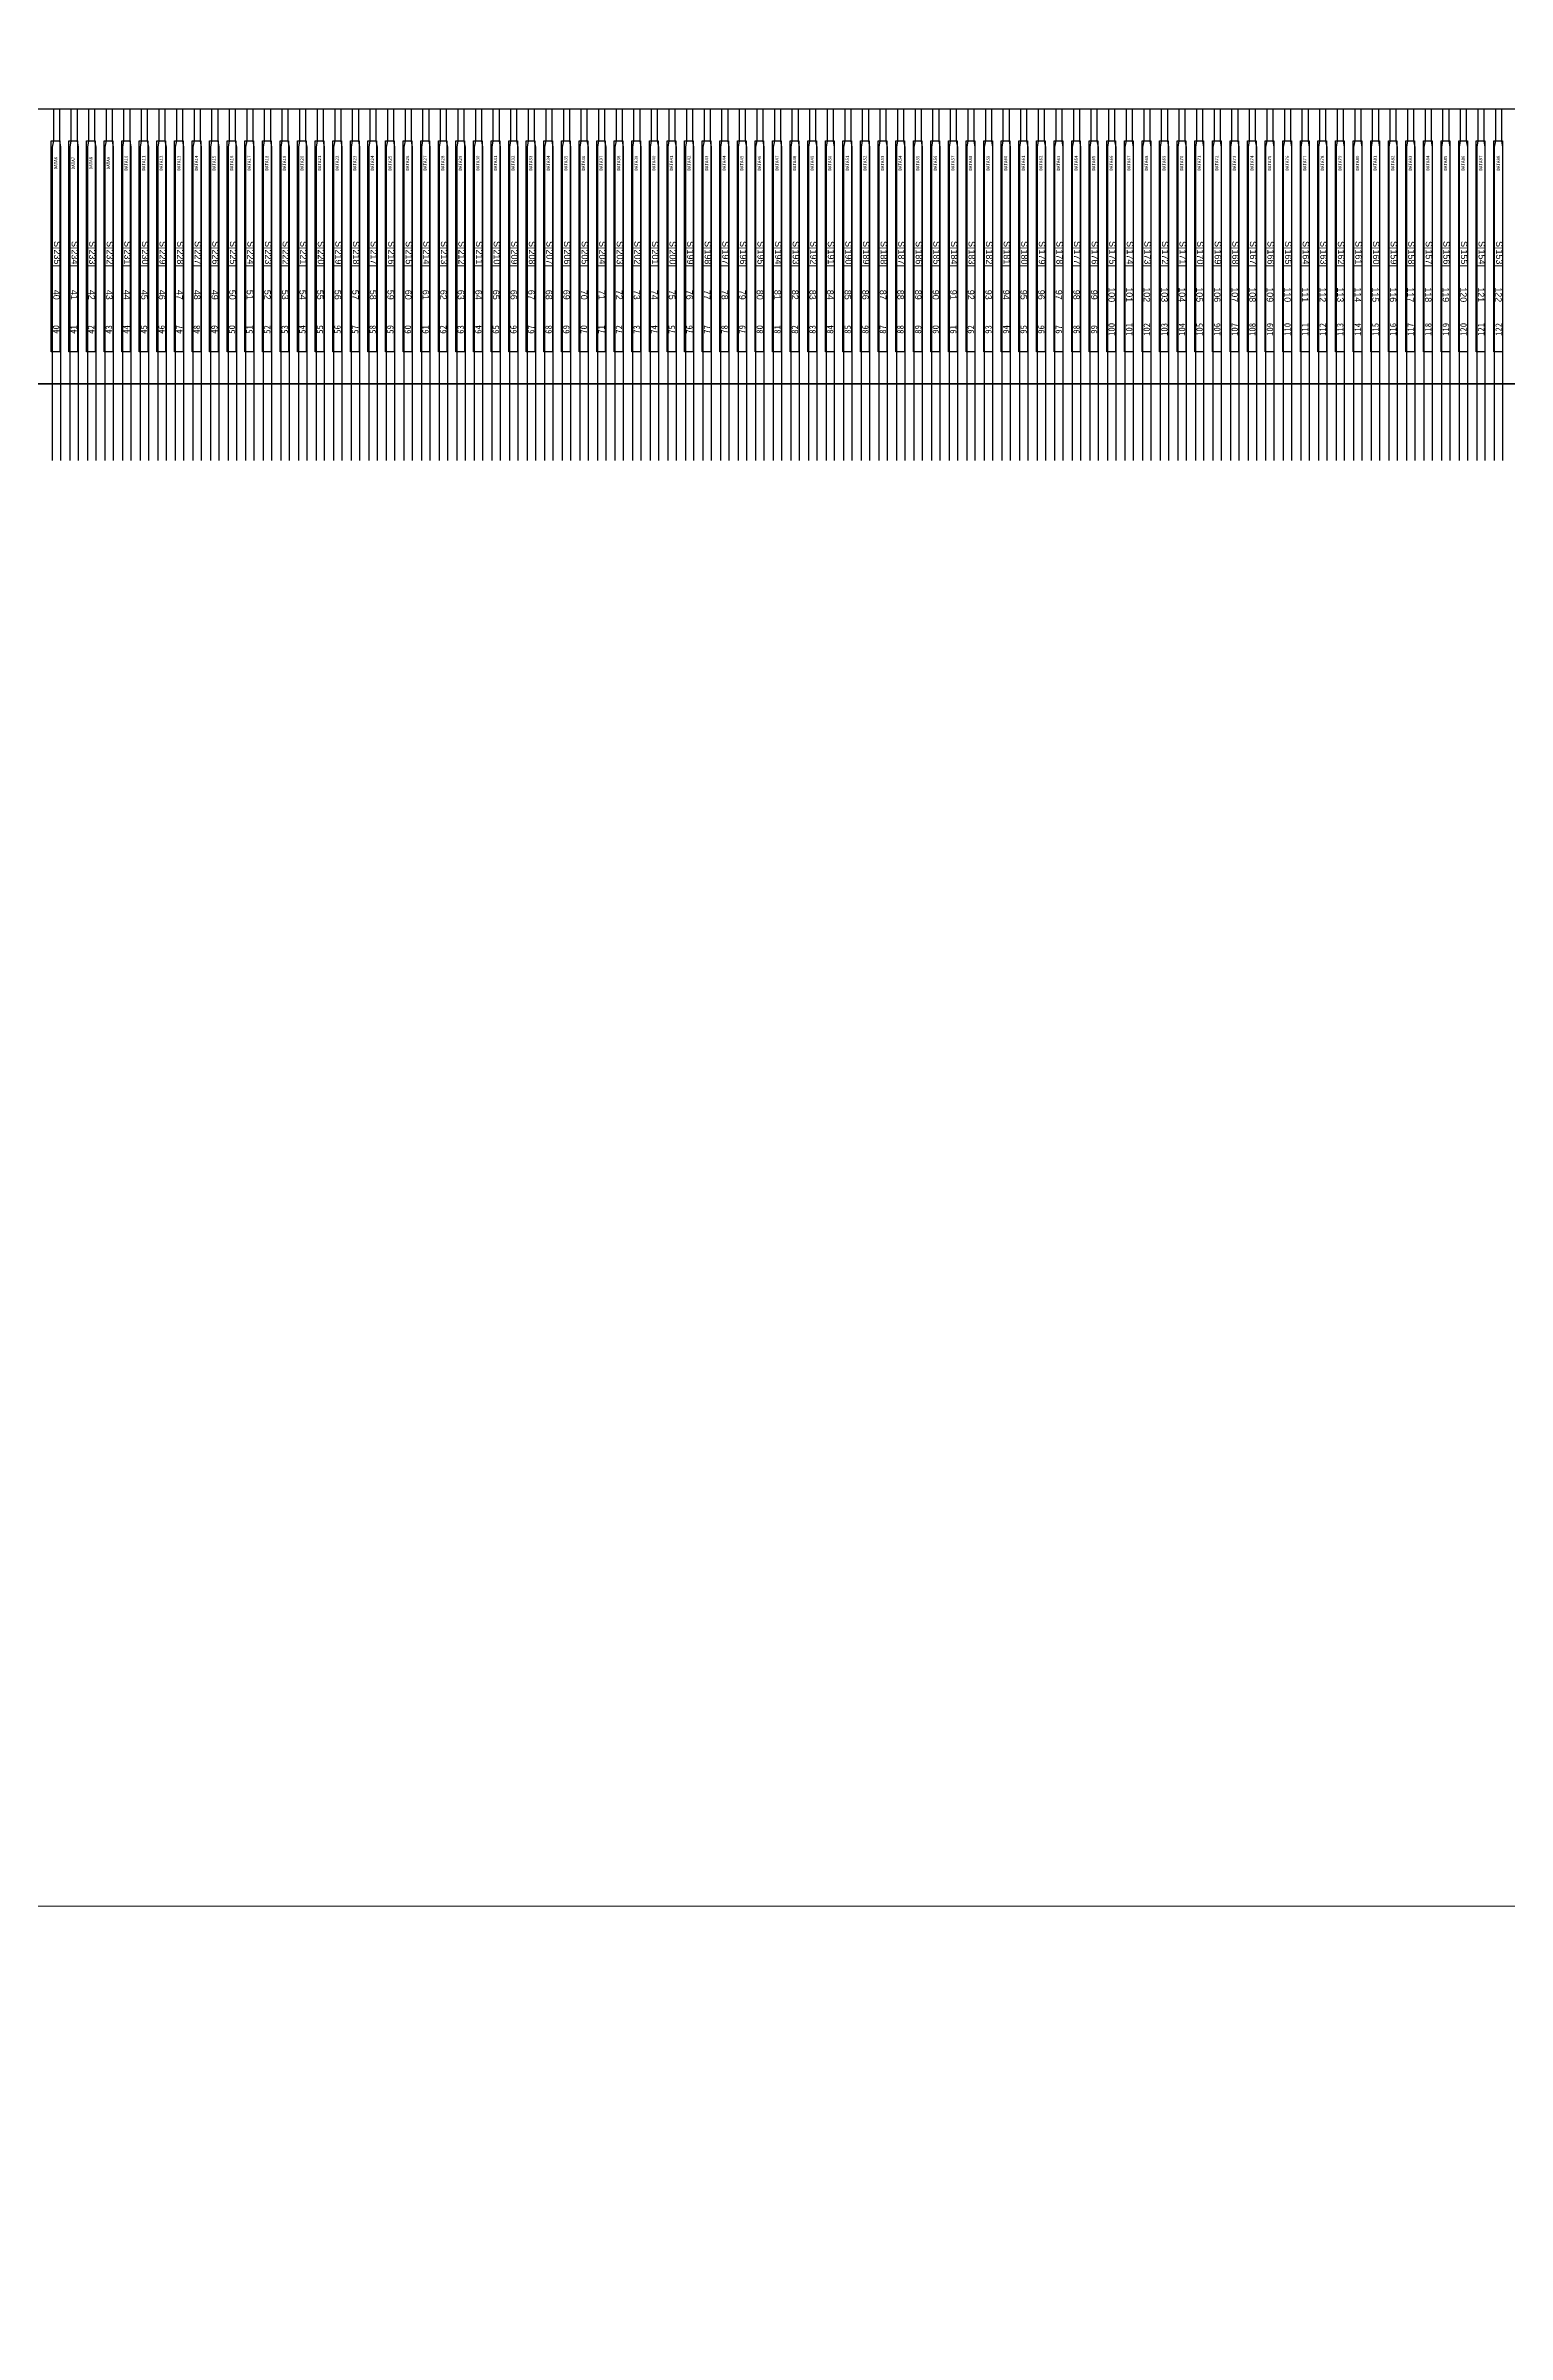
# Model space of a CAD drawing. Header units: millimetres. Extents: x 1773 to 2105, y 395 to 649.
# Drawn here: x 1837.986 to 1840.27, y 509.084 to 512.662 of the extents above; entities that cross this region are included whole.
import ezdxf
from ezdxf.enums import TextEntityAlignment as Align

# ---------------------------------------------------------------- set-up
doc = ezdxf.new("R2010")
doc.units = ezdxf.units.MM
for name, color, linetype in [('01 Copper', 3, 'Continuous'), ('06 Cutline', 4, 'Continuous'), ('13 OL no.', 190, 'Continuous'), ('14 OL name', 220, 'Continuous'), ('DST', 253, 'Continuous')]:
    doc.layers.add(name, color=color, linetype=linetype)
for name, color, linetype, lineweight in [('CG', 3, 'Continuous', 20), ('FPC.drawing', 30, 'Continuous', 100), ('P_OLED.drawing', 3, 'Continuous', 100)]:
    doc.layers.add(name, color=color, linetype=linetype, lineweight=lineweight)
doc.styles.add('MBC_Arial_Font', font='arial.ttf')

# ---------------------------------------------------------------- blocks, each defined once
blk = doc.blocks.new('et')
at = {"layer": '01 Copper'}
for points in [[(1736.4034, 489.224), (1736.4034, 489.174), (1736.4016, 489.164), (1736.4016, 488.674)], [(1736.4151, 488.674), (1736.4151, 489.164), (1736.4134, 489.174), (1736.4134, 489.224)], [(1736.4309, 489.224), (1736.4309, 489.174), (1736.4291, 489.164), (1736.4291, 488.674)], [(1736.4426, 488.674), (1736.4426, 489.164), (1736.4409, 489.174), (1736.4409, 489.224)], [(1736.4583, 489.224), (1736.4583, 489.174), (1736.4566, 489.164), (1736.4566, 488.674)], [(1736.4701, 488.674), (1736.4701, 489.164), (1736.4683, 489.174), (1736.4683, 489.224)], [(1736.4858, 489.224), (1736.4858, 489.174), (1736.4841, 489.164), (1736.4841, 488.674)], [(1736.4976, 488.674), (1736.4976, 489.164), (1736.4958, 489.174), (1736.4958, 489.224)], [(1736.5133, 489.224), (1736.5133, 489.174), (1736.5116, 489.164), (1736.5116, 488.674)], [(1736.5251, 488.674), (1736.5251, 489.164), (1736.5233, 489.174), (1736.5233, 489.224)], [(1736.5408, 489.224), (1736.5408, 489.174), (1736.5391, 489.164), (1736.5391, 488.674)], [(1736.5526, 488.674), (1736.5526, 489.164), (1736.5508, 489.174), (1736.5508, 489.224)], [(1736.5683, 489.224), (1736.5683, 489.174), (1736.5666, 489.164), (1736.5666, 488.674)], [(1736.5801, 488.674), (1736.5801, 489.164), (1736.5783, 489.174), (1736.5783, 489.224)], [(1736.5958, 489.224), (1736.5958, 489.174), (1736.594, 489.164), (1736.594, 488.674)], [(1736.6075, 488.674), (1736.6075, 489.164), (1736.6058, 489.174), (1736.6058, 489.224)], [(1736.6233, 489.224), (1736.6233, 489.174), (1736.6215, 489.164), (1736.6215, 488.674)], [(1736.635, 488.674), (1736.635, 489.164), (1736.6333, 489.174), (1736.6333, 489.224)], [(1736.6508, 489.224), (1736.6508, 489.174), (1736.649, 489.164), (1736.649, 488.674)], [(1736.6625, 488.674), (1736.6625, 489.164), (1736.6608, 489.174), (1736.6608, 489.224)], [(1736.6783, 489.224), (1736.6783, 489.174), (1736.6765, 489.164), (1736.6765, 488.674)], [(1736.69, 488.674), (1736.69, 489.164), (1736.6883, 489.174), (1736.6883, 489.224)], [(1736.7058, 489.224), (1736.7058, 489.174), (1736.704, 489.164), (1736.704, 488.674)], [(1736.7175, 488.674), (1736.7175, 489.164), (1736.7158, 489.174), (1736.7158, 489.224)], [(1736.7332, 489.224), (1736.7332, 489.174), (1736.7315, 489.164), (1736.7315, 488.674)], [(1736.745, 488.674), (1736.745, 489.164), (1736.7432, 489.174), (1736.7432, 489.224)], [(1736.7607, 489.224), (1736.7607, 489.174), (1736.759, 489.164), (1736.759, 488.674)], [(1736.7725, 488.674), (1736.7725, 489.164), (1736.7707, 489.174), (1736.7707, 489.224)], [(1736.7882, 489.224), (1736.7882, 489.174), (1736.7865, 489.164), (1736.7865, 488.674)], [(1736.8, 488.674), (1736.8, 489.164), (1736.7982, 489.174), (1736.7982, 489.224)], [(1736.8157, 489.224), (1736.8157, 489.174), (1736.814, 489.164), (1736.814, 488.674)], [(1736.8275, 488.674), (1736.8275, 489.164), (1736.8257, 489.174), (1736.8257, 489.224)], [(1736.8432, 489.224), (1736.8432, 489.174), (1736.8415, 489.164), (1736.8415, 488.674)], [(1736.855, 488.674), (1736.855, 489.164), (1736.8532, 489.174), (1736.8532, 489.224)], [(1736.8707, 489.224), (1736.8707, 489.174), (1736.8689, 489.164), (1736.8689, 488.674)], [(1736.8824, 488.674), (1736.8824, 489.164), (1736.8807, 489.174), (1736.8807, 489.224)], [(1736.8982, 489.224), (1736.8982, 489.174), (1736.8964, 489.164), (1736.8964, 488.674)], [(1736.9099, 488.674), (1736.9099, 489.164), (1736.9082, 489.174), (1736.9082, 489.224)], [(1736.9257, 489.224), (1736.9257, 489.174), (1736.9239, 489.164), (1736.9239, 488.674)], [(1736.9374, 488.674), (1736.9374, 489.164), (1736.9357, 489.174), (1736.9357, 489.224)], [(1736.9532, 489.224), (1736.9532, 489.174), (1736.9514, 489.164), (1736.9514, 488.674)], [(1736.9649, 488.674), (1736.9649, 489.164), (1736.9632, 489.174), (1736.9632, 489.224)], [(1736.9807, 489.224), (1736.9807, 489.174), (1736.9789, 489.164), (1736.9789, 488.674)], [(1736.9924, 488.674), (1736.9924, 489.164), (1736.9907, 489.174), (1736.9907, 489.224)], [(1737.0082, 489.224), (1737.0082, 489.174), (1737.0064, 489.164), (1737.0064, 488.674)], [(1737.0199, 488.674), (1737.0199, 489.164), (1737.0182, 489.174), (1737.0182, 489.224)], [(1737.0356, 489.224), (1737.0356, 489.174), (1737.0339, 489.164), (1737.0339, 488.674)], [(1737.0474, 488.674), (1737.0474, 489.164), (1737.0456, 489.174), (1737.0456, 489.224)], [(1737.0631, 489.224), (1737.0631, 489.174), (1737.0614, 489.164), (1737.0614, 488.674)], [(1737.0749, 488.674), (1737.0749, 489.164), (1737.0731, 489.174), (1737.0731, 489.224)], [(1737.0906, 489.224), (1737.0906, 489.174), (1737.0889, 489.164), (1737.0889, 488.674)], [(1737.1024, 488.674), (1737.1024, 489.164), (1737.1006, 489.174), (1737.1006, 489.224)], [(1737.1181, 489.224), (1737.1181, 489.174), (1737.1164, 489.164), (1737.1164, 488.674)], [(1737.1299, 488.674), (1737.1299, 489.164), (1737.1281, 489.174), (1737.1281, 489.224)], [(1737.1456, 489.224), (1737.1456, 489.174), (1737.1439, 489.164), (1737.1439, 488.674)], [(1737.1574, 488.674), (1737.1574, 489.164), (1737.1556, 489.174), (1737.1556, 489.224)], [(1737.1731, 489.224), (1737.1731, 489.174), (1737.1713, 489.164), (1737.1713, 488.674)], [(1737.1848, 488.674), (1737.1848, 489.164), (1737.1831, 489.174), (1737.1831, 489.224)], [(1737.2006, 489.224), (1737.2006, 489.174), (1737.1988, 489.164), (1737.1988, 488.674)], [(1737.2123, 488.674), (1737.2123, 489.164), (1737.2106, 489.174), (1737.2106, 489.224)], [(1737.2281, 489.224), (1737.2281, 489.174), (1737.2263, 489.164), (1737.2263, 488.674)], [(1737.2398, 488.674), (1737.2398, 489.164), (1737.2381, 489.174), (1737.2381, 489.224)], [(1737.2556, 489.224), (1737.2556, 489.174), (1737.2538, 489.164), (1737.2538, 488.674)], [(1737.2673, 488.674), (1737.2673, 489.164), (1737.2656, 489.174), (1737.2656, 489.224)], [(1737.2831, 489.224), (1737.2831, 489.174), (1737.2813, 489.164), (1737.2813, 488.674)], [(1737.2948, 488.674), (1737.2948, 489.164), (1737.2931, 489.174), (1737.2931, 489.224)], [(1737.3105, 489.224), (1737.3105, 489.174), (1737.3088, 489.164), (1737.3088, 488.674)], [(1737.3223, 488.674), (1737.3223, 489.164), (1737.3205, 489.174), (1737.3205, 489.224)], [(1737.338, 489.224), (1737.338, 489.174), (1737.3363, 489.164), (1737.3363, 488.674)], [(1737.3498, 488.674), (1737.3498, 489.164), (1737.348, 489.174), (1737.348, 489.224)], [(1737.3655, 489.224), (1737.3655, 489.174), (1737.3638, 489.164), (1737.3638, 488.674)], [(1737.3773, 488.674), (1737.3773, 489.164), (1737.3755, 489.174), (1737.3755, 489.224)], [(1737.393, 489.224), (1737.393, 489.174), (1737.3913, 489.164), (1737.3913, 488.674)], [(1737.4048, 488.674), (1737.4048, 489.164), (1737.403, 489.174), (1737.403, 489.224)], [(1737.4205, 489.224), (1737.4205, 489.174), (1737.4188, 489.164), (1737.4188, 488.674)], [(1737.4323, 488.674), (1737.4323, 489.164), (1737.4305, 489.174), (1737.4305, 489.224)], [(1737.448, 489.224), (1737.448, 489.174), (1737.4462, 489.164), (1737.4462, 488.674)], [(1737.4597, 488.674), (1737.4597, 489.164), (1737.458, 489.174), (1737.458, 489.224)], [(1737.4755, 489.224), (1737.4755, 489.174), (1737.4737, 489.164), (1737.4737, 488.674)], [(1737.4872, 488.674), (1737.4872, 489.164), (1737.4855, 489.174), (1737.4855, 489.224)], [(1737.503, 489.224), (1737.503, 489.174), (1737.5012, 489.164), (1737.5012, 488.674)], [(1737.5147, 488.674), (1737.5147, 489.164), (1737.513, 489.174), (1737.513, 489.224)], [(1737.5305, 489.224), (1737.5305, 489.174), (1737.5287, 489.164), (1737.5287, 488.674)], [(1737.5422, 488.674), (1737.5422, 489.164), (1737.5405, 489.174), (1737.5405, 489.224)], [(1737.558, 489.224), (1737.558, 489.174), (1737.5562, 489.164), (1737.5562, 488.674)], [(1737.5697, 488.674), (1737.5697, 489.164), (1737.568, 489.174), (1737.568, 489.224)], [(1737.5854, 489.224), (1737.5854, 489.174), (1737.5837, 489.164), (1737.5837, 488.674)], [(1737.5972, 488.674), (1737.5972, 489.164), (1737.5954, 489.174), (1737.5954, 489.224)], [(1737.6129, 489.224), (1737.6129, 489.174), (1737.6112, 489.164), (1737.6112, 488.674)], [(1737.6247, 488.674), (1737.6247, 489.164), (1737.6229, 489.174), (1737.6229, 489.224)], [(1737.6404, 489.224), (1737.6404, 489.174), (1737.6387, 489.164), (1737.6387, 488.674)], [(1737.6522, 488.674), (1737.6522, 489.164), (1737.6504, 489.174), (1737.6504, 489.224)], [(1737.6679, 489.224), (1737.6679, 489.174), (1737.6662, 489.164), (1737.6662, 488.674)], [(1737.6797, 488.674), (1737.6797, 489.164), (1737.6779, 489.174), (1737.6779, 489.224)], [(1737.6954, 489.224), (1737.6954, 489.174), (1737.6937, 489.164), (1737.6937, 488.674)], [(1737.7072, 488.674), (1737.7072, 489.164), (1737.7054, 489.174), (1737.7054, 489.224)], [(1737.7229, 489.224), (1737.7229, 489.174), (1737.7212, 489.164), (1737.7212, 488.674)], [(1737.7347, 488.674), (1737.7347, 489.164), (1737.7329, 489.174), (1737.7329, 489.224)], [(1737.7504, 489.224), (1737.7504, 489.174), (1737.7486, 489.164), (1737.7486, 488.674)], [(1737.7621, 488.674), (1737.7621, 489.164), (1737.7604, 489.174), (1737.7604, 489.224)], [(1737.7779, 489.224), (1737.7779, 489.174), (1737.7761, 489.164), (1737.7761, 488.674)], [(1737.7896, 488.674), (1737.7896, 489.164), (1737.7879, 489.174), (1737.7879, 489.224)], [(1737.8054, 489.224), (1737.8054, 489.174), (1737.8036, 489.164), (1737.8036, 488.674)], [(1737.8171, 488.674), (1737.8171, 489.164), (1737.8154, 489.174), (1737.8154, 489.224)], [(1737.8329, 489.224), (1737.8329, 489.174), (1737.8311, 489.164), (1737.8311, 488.674)], [(1737.8446, 488.674), (1737.8446, 489.164), (1737.8429, 489.174), (1737.8429, 489.224)], [(1737.8604, 489.224), (1737.8604, 489.174), (1737.8586, 489.164), (1737.8586, 488.674)], [(1737.8721, 488.674), (1737.8721, 489.164), (1737.8704, 489.174), (1737.8704, 489.224)], [(1737.8878, 489.224), (1737.8878, 489.174), (1737.8861, 489.164), (1737.8861, 488.674)], [(1737.8996, 488.674), (1737.8996, 489.164), (1737.8978, 489.174), (1737.8978, 489.224)], [(1737.9153, 489.224), (1737.9153, 489.174), (1737.9136, 489.164), (1737.9136, 488.674)], [(1737.9271, 488.674), (1737.9271, 489.164), (1737.9253, 489.174), (1737.9253, 489.224)], [(1737.9428, 489.224), (1737.9428, 489.174), (1737.9411, 489.164), (1737.9411, 488.674)], [(1737.9546, 488.674), (1737.9546, 489.164), (1737.9528, 489.174), (1737.9528, 489.224)], [(1737.9703, 489.224), (1737.9703, 489.174), (1737.9686, 489.164), (1737.9686, 488.674)], [(1737.9821, 488.674), (1737.9821, 489.164), (1737.9803, 489.174), (1737.9803, 489.224)], [(1737.9978, 489.224), (1737.9978, 489.174), (1737.9961, 489.164), (1737.9961, 488.674)], [(1738.0096, 488.674), (1738.0096, 489.164), (1738.0078, 489.174), (1738.0078, 489.224)], [(1738.0253, 489.224), (1738.0253, 489.174), (1738.0235, 489.164), (1738.0235, 488.674)], [(1738.037, 488.674), (1738.037, 489.164), (1738.0353, 489.174), (1738.0353, 489.224)], [(1738.0528, 489.224), (1738.0528, 489.174), (1738.051, 489.164), (1738.051, 488.674)], [(1738.0645, 488.674), (1738.0645, 489.164), (1738.0628, 489.174), (1738.0628, 489.224)], [(1738.0803, 489.224), (1738.0803, 489.174), (1738.0785, 489.164), (1738.0785, 488.674)], [(1738.092, 488.674), (1738.092, 489.164), (1738.0903, 489.174), (1738.0903, 489.224)], [(1738.1078, 489.224), (1738.1078, 489.174), (1738.106, 489.164), (1738.106, 488.674)], [(1738.1195, 488.674), (1738.1195, 489.164), (1738.1178, 489.174), (1738.1178, 489.224)], [(1738.1353, 489.224), (1738.1353, 489.174), (1738.1335, 489.164), (1738.1335, 488.674)], [(1738.147, 488.674), (1738.147, 489.164), (1738.1453, 489.174), (1738.1453, 489.224)], [(1738.1627, 489.224), (1738.1627, 489.174), (1738.161, 489.164), (1738.161, 488.674)], [(1738.1745, 488.674), (1738.1745, 489.164), (1738.1727, 489.174), (1738.1727, 489.224)], [(1738.1902, 489.224), (1738.1902, 489.174), (1738.1885, 489.164), (1738.1885, 488.674)], [(1738.202, 488.674), (1738.202, 489.164), (1738.2002, 489.174), (1738.2002, 489.224)], [(1738.2177, 489.224), (1738.2177, 489.174), (1738.216, 489.164), (1738.216, 488.674)], [(1738.2295, 488.674), (1738.2295, 489.164), (1738.2277, 489.174), (1738.2277, 489.224)], [(1738.2452, 489.224), (1738.2452, 489.174), (1738.2435, 489.164), (1738.2435, 488.674)], [(1738.257, 488.674), (1738.257, 489.164), (1738.2552, 489.174), (1738.2552, 489.224)], [(1738.2727, 489.224), (1738.2727, 489.174), (1738.271, 489.164), (1738.271, 488.674)], [(1738.2845, 488.674), (1738.2845, 489.164), (1738.2827, 489.174), (1738.2827, 489.224)], [(1738.3002, 489.224), (1738.3002, 489.174), (1738.2984, 489.164), (1738.2984, 488.674)], [(1738.3119, 488.674), (1738.3119, 489.164), (1738.3102, 489.174), (1738.3102, 489.224)], [(1738.3277, 489.224), (1738.3277, 489.174), (1738.3259, 489.164), (1738.3259, 488.674)], [(1738.3394, 488.674), (1738.3394, 489.164), (1738.3377, 489.174), (1738.3377, 489.224)], [(1738.3552, 489.224), (1738.3552, 489.174), (1738.3534, 489.164), (1738.3534, 488.674)], [(1738.3669, 488.674), (1738.3669, 489.164), (1738.3652, 489.174), (1738.3652, 489.224)], [(1738.3827, 489.224), (1738.3827, 489.174), (1738.3809, 489.164), (1738.3809, 488.674)], [(1738.3944, 488.674), (1738.3944, 489.164), (1738.3927, 489.174), (1738.3927, 489.224)], [(1738.4102, 489.224), (1738.4102, 489.174), (1738.4084, 489.164), (1738.4084, 488.674)], [(1738.4219, 488.674), (1738.4219, 489.164), (1738.4202, 489.174), (1738.4202, 489.224)], [(1738.4377, 489.224), (1738.4377, 489.174), (1738.4359, 489.164), (1738.4359, 488.674)], [(1738.4494, 488.674), (1738.4494, 489.164), (1738.4477, 489.174), (1738.4477, 489.224)], [(1738.4651, 489.224), (1738.4651, 489.174), (1738.4634, 489.164), (1738.4634, 488.674)], [(1738.4769, 488.674), (1738.4769, 489.164), (1738.4751, 489.174), (1738.4751, 489.224)], [(1738.4926, 489.224), (1738.4926, 489.174), (1738.4909, 489.164), (1738.4909, 488.674)], [(1738.5044, 488.674), (1738.5044, 489.164), (1738.5026, 489.174), (1738.5026, 489.224)], [(1738.5201, 489.224), (1738.5201, 489.174), (1738.5184, 489.164), (1738.5184, 488.674)], [(1738.5319, 488.674), (1738.5319, 489.164), (1738.5301, 489.174), (1738.5301, 489.224)], [(1738.5476, 489.224), (1738.5476, 489.174), (1738.5459, 489.164), (1738.5459, 488.674)], [(1738.5594, 488.674), (1738.5594, 489.164), (1738.5576, 489.174), (1738.5576, 489.224)], [(1738.5751, 489.224), (1738.5751, 489.174), (1738.5734, 489.164), (1738.5734, 488.674)], [(1738.5869, 488.674), (1738.5869, 489.164), (1738.5851, 489.174), (1738.5851, 489.224)], [(1738.6026, 489.224), (1738.6026, 489.174), (1738.6008, 489.164), (1738.6008, 488.674)], [(1738.6143, 488.674), (1738.6143, 489.164), (1738.6126, 489.174), (1738.6126, 489.224)], [(1738.6301, 489.224), (1738.6301, 489.174), (1738.6283, 489.164), (1738.6283, 488.674)], [(1738.6418, 488.674), (1738.6418, 489.164), (1738.6401, 489.174), (1738.6401, 489.224)], [(1738.6576, 489.224), (1738.6576, 489.174), (1738.6558, 489.164), (1738.6558, 488.674)], [(1738.6693, 488.674), (1738.6693, 489.164), (1738.6676, 489.174), (1738.6676, 489.224)]]:
    blk.add_lwpolyline(points, dxfattribs=at)
at = {"layer": '06 Cutline', "color": 4, "linetype": 'Continuous'}
blk.add_lwpolyline([(1733.1473, 485.7449), (1734.608, 487.2056, 0.198912), (1734.7544, 487.5591), (1734.7544, 488.3496), (1734.7459, 488.4058), (1734.7217, 488.4544), (1734.6827, 488.4949), (1734.6294, 488.5243), (1734.596, 488.5403), (1734.5673, 488.561), (1734.5436, 488.586), (1734.5218, 488.6233), (1734.5088, 488.6636), (1734.5044, 488.7069), (1734.5044, 489.024), (1734.5151, 489.0884), (1734.5436, 489.1429), (1734.5869, 489.1858), (1734.6411, 489.2137), (1734.7044, 489.224), (1746.3044, 489.224)], format="xyb", dxfattribs=at)
at = {"layer": '13 OL no.', "style": 'MBC_Arial_Font'}
for s, p in [('40', (1736.4084, 488.9332)), ('41', (1736.4359, 488.9332)), ('42', (1736.4633, 488.9332)), ('43', (1736.4908, 488.9332)), ('44', (1736.5183, 488.9332)), ('45', (1736.5458, 488.9332)), ('46', (1736.5733, 488.9332)), ('47', (1736.6008, 488.9332)), ('48', (1736.6283, 488.9332)), ('49', (1736.6558, 488.9332)), ('50', (1736.6833, 488.9332)), ('51', (1736.7108, 488.9332)), ('52', (1736.7382, 488.9332)), ('53', (1736.7657, 488.9332)), ('54', (1736.7932, 488.9332)), ('55', (1736.8207, 488.9332)), ('56', (1736.8482, 488.9332)), ('57', (1736.8757, 488.9332)), ('58', (1736.9032, 488.9332)), ('59', (1736.9307, 488.9332)), ('60', (1736.9582, 488.9332)), ('61', (1736.9857, 488.9332)), ('62', (1737.0132, 488.9332)), ('63', (1737.0406, 488.9332)), ('64', (1737.0681, 488.9332)), ('65', (1737.0956, 488.9332)), ('66', (1737.1231, 488.9332)), ('67', (1737.1506, 488.9332)), ('68', (1737.1781, 488.9332)), ('69', (1737.2056, 488.9332)), ('70', (1737.2331, 488.9332)), ('71', (1737.2606, 488.9332)), ('72', (1737.2881, 488.9332)), ('73', (1737.3155, 488.9332)), ('74', (1737.343, 488.9332)), ('75', (1737.3705, 488.9332)), ('76', (1737.398, 488.9332)), ('77', (1737.4255, 488.9332)), ('78', (1737.453, 488.9332)), ('79', (1737.4805, 488.9332)), ('80', (1737.508, 488.9332)), ('81', (1737.5355, 488.9332)), ('82', (1737.563, 488.9332)), ('83', (1737.5904, 488.9332)), ('84', (1737.6179, 488.9332)), ('85', (1737.6454, 488.9332)), ('86', (1737.6729, 488.9332)), ('87', (1737.7004, 488.9332)), ('88', (1737.7279, 488.9332)), ('89', (1737.7554, 488.9332)), ('90', (1737.7829, 488.9332)), ('91', (1737.8104, 488.9332)), ('92', (1737.8379, 488.9332)), ('93', (1737.8654, 488.9332)), ('94', (1737.8928, 488.9332)), ('95', (1737.9203, 488.9332)), ('96', (1737.9478, 488.9332)), ('97', (1737.9753, 488.9332)), ('98', (1738.0028, 488.9332)), ('99', (1738.0303, 488.9332)), ('100', (1738.0578, 488.9332)), ('101', (1738.0853, 488.9332)), ('102', (1738.1128, 488.9332)), ('103', (1738.1403, 488.9332)), ('104', (1738.1677, 488.9332)), ('105', (1738.1952, 488.9332)), ('106', (1738.2227, 488.9332)), ('107', (1738.2502, 488.9332)), ('108', (1738.2777, 488.9332)), ('109', (1738.3052, 488.9332)), ('110', (1738.3327, 488.9332)), ('111', (1738.3602, 488.9332)), ('112', (1738.3877, 488.9332)), ('113', (1738.4152, 488.9332)), ('114', (1738.4427, 488.9332)), ('115', (1738.4701, 488.9332)), ('116', (1738.4976, 488.9332)), ('117', (1738.5251, 488.9332)), ('118', (1738.5526, 488.9332)), ('119', (1738.5801, 488.9332)), ('120', (1738.6076, 488.9332)), ('121', (1738.6351, 488.9332)), ('122', (1738.6626, 488.9332))]:
    blk.add_text(s, height=0.01, rotation=270, dxfattribs=at).set_placement(p, align=Align.MIDDLE_CENTER)
at = {"layer": '14 OL name', "style": 'MBC_Arial_Font'}
for s, p in [('S[235]', (1736.4095, 488.997)), ('S[234]', (1736.4369, 488.997)), ('S[233]', (1736.4644, 488.997)), ('S[232]', (1736.4919, 488.997)), ('S[231]', (1736.5194, 488.997)), ('S[230]', (1736.5469, 488.997)), ('S[229]', (1736.5744, 488.997)), ('S[228]', (1736.6019, 488.997)), ('S[227]', (1736.6294, 488.997)), ('S[226]', (1736.6569, 488.997)), ('S[225]', (1736.6844, 488.997)), ('S[224]', (1736.7118, 488.997)), ('S[223]', (1736.7393, 488.997)), ('S[222]', (1736.7668, 488.997)), ('S[221]', (1736.7943, 488.997)), ('S[220]', (1736.8218, 488.997)), ('S[219]', (1736.8493, 488.997)), ('S[218]', (1736.8768, 488.997)), ('S[217]', (1736.9043, 488.997)), ('S[216]', (1736.9318, 488.997)), ('S[215]', (1736.9593, 488.997)), ('S[214]', (1736.9868, 488.997)), ('S[213]', (1737.0142, 488.997)), ('S[212]', (1737.0417, 488.997)), ('S[211]', (1737.0692, 488.997)), ('S[210]', (1737.0967, 488.997)), ('S[209]', (1737.1242, 488.997)), ('S[208]', (1737.1517, 488.997)), ('S[207]', (1737.1792, 488.997)), ('S[206]', (1737.2067, 488.997)), ('S[205]', (1737.2342, 488.997)), ('S[204]', (1737.2617, 488.997)), ('S[203]', (1737.2891, 488.997)), ('S[202]', (1737.3166, 488.997)), ('S[201]', (1737.3441, 488.997)), ('S[200]', (1737.3716, 488.997)), ('S[199]', (1737.3991, 488.997)), ('S[198]', (1737.4266, 488.997)), ('S[197]', (1737.4541, 488.997)), ('S[196]', (1737.4816, 488.997)), ('S[195]', (1737.5091, 488.997)), ('S[194]', (1737.5366, 488.997)), ('S[193]', (1737.5641, 488.997)), ('S[192]', (1737.5915, 488.997)), ('S[191]', (1737.619, 488.997)), ('S[190]', (1737.6465, 488.997)), ('S[189]', (1737.674, 488.997)), ('S[188]', (1737.7015, 488.997)), ('S[187]', (1737.729, 488.997)), ('S[186]', (1737.7565, 488.997)), ('S[185]', (1737.784, 488.997)), ('S[184]', (1737.8115, 488.997)), ('S[183]', (1737.839, 488.997)), ('S[182]', (1737.8664, 488.997)), ('S[181]', (1737.8939, 488.997)), ('S[180]', (1737.9214, 488.997)), ('S[179]', (1737.9489, 488.997)), ('S[178]', (1737.9764, 488.997)), ('S[177]', (1738.0039, 488.997)), ('S[176]', (1738.0314, 488.997)), ('S[175]', (1738.0589, 488.997)), ('S[174]', (1738.0864, 488.997)), ('S[173]', (1738.1139, 488.997)), ('S[172]', (1738.1413, 488.997)), ('S[171]', (1738.1688, 488.997)), ('S[170]', (1738.1963, 488.997)), ('S[169]', (1738.2238, 488.997)), ('S[168]', (1738.2513, 488.997)), ('S[167]', (1738.2788, 488.997)), ('S[166]', (1738.3063, 488.997)), ('S[165]', (1738.3338, 488.997)), ('S[164]', (1738.3613, 488.997)), ('S[163]', (1738.3888, 488.997)), ('S[162]', (1738.4163, 488.997)), ('S[161]', (1738.4437, 488.997)), ('S[160]', (1738.4712, 488.997)), ('S[159]', (1738.4987, 488.997)), ('S[158]', (1738.5262, 488.997)), ('S[157]', (1738.5537, 488.997)), ('S[156]', (1738.5812, 488.997)), ('S[155]', (1738.6087, 488.997)), ('S[154]', (1738.6362, 488.997)), ('S[153]', (1738.6637, 488.997))]:
    blk.add_text(s, height=0.01, rotation=270, dxfattribs=at).set_placement(p, align=Align.MIDDLE_CENTER)

msp = doc.modelspace()

# ---------------------------------------------------------------- linework, layer by layer
at = {"color": 6}
for p, q in [((1837.9945, 512.1831), (1837.9945, 512.5131)), ((1837.9945, 512.5131), (1838.008, 512.5131)), ((1838.008, 512.5131), (1838.008, 512.1831)), ((1838.022, 512.1831), (1838.022, 512.5131)), ((1838.022, 512.5131), (1838.0355, 512.5131)), ((1838.0355, 512.5131), (1838.0355, 512.1831)), ((1838.0495, 512.1831), (1838.0495, 512.5131)), ((1838.0495, 512.5131), (1838.063, 512.5131)), ((1838.063, 512.5131), (1838.063, 512.1831)), ((1838.077, 512.1831), (1838.077, 512.5131)), ((1838.077, 512.5131), (1838.0905, 512.5131)), ((1838.0905, 512.5131), (1838.0905, 512.1831)), ((1838.1045, 512.1831), (1838.1045, 512.5131)), ((1838.1045, 512.5131), (1838.118, 512.5131)), ((1838.118, 512.5131), (1838.118, 512.1831)), ((1838.132, 512.1831), (1838.132, 512.5131)), ((1838.132, 512.5131), (1838.1455, 512.5131)), ((1838.1455, 512.5131), (1838.1455, 512.1831)), ((1838.1595, 512.1831), (1838.1595, 512.5131)), ((1838.1595, 512.5131), (1838.173, 512.5131)), ((1838.173, 512.5131), (1838.173, 512.1831)), ((1838.187, 512.1831), (1838.187, 512.5131)), ((1838.187, 512.5131), (1838.2005, 512.5131)), ((1838.2005, 512.5131), (1838.2005, 512.1831)), ((1838.2145, 512.1831), (1838.2145, 512.5131)), ((1838.2145, 512.5131), (1838.228, 512.5131)), ((1838.228, 512.5131), (1838.228, 512.1831)), ((1838.242, 512.1831), (1838.242, 512.5131)), ((1838.242, 512.5131), (1838.2555, 512.5131)), ((1838.2555, 512.5131), (1838.2555, 512.1831)), ((1838.2695, 512.1831), (1838.2695, 512.5131)), ((1838.2695, 512.5131), (1838.283, 512.5131)), ((1838.283, 512.5131), (1838.283, 512.1831)), ((1838.297, 512.1831), (1838.297, 512.5131)), ((1838.297, 512.5131), (1838.3105, 512.5131)), ((1838.3105, 512.5131), (1838.3105, 512.1831)), ((1838.3245, 512.1831), (1838.3245, 512.5131)), ((1838.3245, 512.5131), (1838.338, 512.5131)), ((1838.338, 512.5131), (1838.338, 512.1831)), ((1838.352, 512.1831), (1838.352, 512.5131)), ((1838.352, 512.5131), (1838.3655, 512.5131)), ((1838.3655, 512.5131), (1838.3655, 512.1831)), ((1838.3795, 512.1831), (1838.3795, 512.5131)), ((1838.3795, 512.5131), (1838.393, 512.5131)), ((1838.393, 512.5131), (1838.393, 512.1831)), ((1838.407, 512.1831), (1838.407, 512.5131)), ((1838.407, 512.5131), (1838.4205, 512.5131)), ((1838.4205, 512.5131), (1838.4205, 512.1831)), ((1838.4345, 512.1831), (1838.4345, 512.5131)), ((1838.4345, 512.5131), (1838.448, 512.5131)), ((1838.448, 512.5131), (1838.448, 512.1831)), ((1838.462, 512.1831), (1838.462, 512.5131)), ((1838.462, 512.5131), (1838.4755, 512.5131)), ((1838.4755, 512.5131), (1838.4755, 512.1831)), ((1838.4895, 512.1831), (1838.4895, 512.5131)), ((1838.4895, 512.5131), (1838.503, 512.5131)), ((1838.503, 512.5131), (1838.503, 512.1831)), ((1838.517, 512.1831), (1838.517, 512.5131)), ((1838.517, 512.5131), (1838.5305, 512.5131)), ((1838.5305, 512.5131), (1838.5305, 512.1831)), ((1838.5445, 512.1831), (1838.5445, 512.5131)), ((1838.5445, 512.5131), (1838.558, 512.5131)), ((1838.558, 512.5131), (1838.558, 512.1831)), ((1838.572, 512.1831), (1838.572, 512.5131)), ((1838.572, 512.5131), (1838.5855, 512.5131)), ((1838.5855, 512.5131), (1838.5855, 512.1831)), ((1838.5995, 512.1831), (1838.5995, 512.5131)), ((1838.5995, 512.5131), (1838.613, 512.5131)), ((1838.613, 512.5131), (1838.613, 512.1831)), ((1838.627, 512.1831), (1838.627, 512.5131)), ((1838.627, 512.5131), (1838.6405, 512.5131)), ((1838.6405, 512.5131), (1838.6405, 512.1831)), ((1838.6545, 512.1831), (1838.6545, 512.5131)), ((1838.6545, 512.5131), (1838.668, 512.5131)), ((1838.668, 512.5131), (1838.668, 512.1831)), ((1838.682, 512.1831), (1838.682, 512.5131)), ((1838.682, 512.5131), (1838.6955, 512.5131)), ((1838.6955, 512.5131), (1838.6955, 512.1831)), ((1838.7095, 512.1831), (1838.7095, 512.5131)), ((1838.7095, 512.5131), (1838.723, 512.5131)), ((1838.723, 512.5131), (1838.723, 512.1831)), ((1838.737, 512.1831), (1838.737, 512.5131)), ((1838.737, 512.5131), (1838.7505, 512.5131)), ((1838.7505, 512.5131), (1838.7505, 512.1831)), ((1838.7645, 512.1831), (1838.7645, 512.5131)), ((1838.7645, 512.5131), (1838.778, 512.5131)), ((1838.778, 512.5131), (1838.778, 512.1831)), ((1838.792, 512.1831), (1838.792, 512.5131)), ((1838.792, 512.5131), (1838.8055, 512.5131)), ((1838.8055, 512.5131), (1838.8055, 512.1831)), ((1838.8195, 512.1831), (1838.8195, 512.5131)), ((1838.8195, 512.5131), (1838.833, 512.5131)), ((1838.833, 512.5131), (1838.833, 512.1831)), ((1838.847, 512.1831), (1838.847, 512.5131)), ((1838.847, 512.5131), (1838.8605, 512.5131)), ((1838.8605, 512.5131), (1838.8605, 512.1831)), ((1838.8745, 512.1831), (1838.8745, 512.5131)), ((1838.8745, 512.5131), (1838.888, 512.5131)), ((1838.888, 512.5131), (1838.888, 512.1831)), ((1838.902, 512.1831), (1838.902, 512.5131)), ((1838.902, 512.5131), (1838.9155, 512.5131)), ((1838.9155, 512.5131), (1838.9155, 512.1831)), ((1838.9295, 512.1831), (1838.9295, 512.5131)), ((1838.9295, 512.5131), (1838.943, 512.5131)), ((1838.943, 512.5131), (1838.943, 512.1831)), ((1838.957, 512.1831), (1838.957, 512.5131)), ((1838.957, 512.5131), (1838.9705, 512.5131)), ((1838.9705, 512.5131), (1838.9705, 512.1831)), ((1838.9845, 512.1831), (1838.9845, 512.5131)), ((1838.9845, 512.5131), (1838.998, 512.5131)), ((1838.998, 512.5131), (1838.998, 512.1831)), ((1839.012, 512.1831), (1839.012, 512.5131)), ((1839.012, 512.5131), (1839.0255, 512.5131)), ((1839.0255, 512.5131), (1839.0255, 512.1831)), ((1839.0395, 512.1831), (1839.0395, 512.5131)), ((1839.0395, 512.5131), (1839.053, 512.5131)), ((1839.053, 512.5131), (1839.053, 512.1831)), ((1839.067, 512.1831), (1839.067, 512.5131)), ((1839.067, 512.5131), (1839.0805, 512.5131)), ((1839.0805, 512.5131), (1839.0805, 512.1831)), ((1839.0945, 512.1831), (1839.0945, 512.5131)), ((1839.0945, 512.5131), (1839.108, 512.5131)), ((1839.108, 512.5131), (1839.108, 512.1831)), ((1839.122, 512.1831), (1839.122, 512.5131)), ((1839.122, 512.5131), (1839.1355, 512.5131)), ((1839.1355, 512.5131), (1839.1355, 512.1831)), ((1839.1495, 512.1831), (1839.1495, 512.5131)), ((1839.1495, 512.5131), (1839.163, 512.5131)), ((1839.163, 512.5131), (1839.163, 512.1831)), ((1839.177, 512.1831), (1839.177, 512.5131)), ((1839.177, 512.5131), (1839.1905, 512.5131)), ((1839.1905, 512.5131), (1839.1905, 512.1831)), ((1839.2045, 512.1831), (1839.2045, 512.5131)), ((1839.2045, 512.5131), (1839.218, 512.5131)), ((1839.218, 512.5131), (1839.218, 512.1831)), ((1839.232, 512.1831), (1839.232, 512.5131)), ((1839.232, 512.5131), (1839.2455, 512.5131)), ((1839.2455, 512.5131), (1839.2455, 512.1831)), ((1839.2595, 512.1831), (1839.2595, 512.5131)), ((1839.2595, 512.5131), (1839.273, 512.5131)), ((1839.273, 512.5131), (1839.273, 512.1831)), ((1839.287, 512.1831), (1839.287, 512.5131)), ((1839.287, 512.5131), (1839.3005, 512.5131)), ((1839.3005, 512.5131), (1839.3005, 512.1831)), ((1839.3145, 512.1831), (1839.3145, 512.5131)), ((1839.3145, 512.5131), (1839.328, 512.5131)), ((1839.328, 512.5131), (1839.328, 512.1831)), ((1839.342, 512.1831), (1839.342, 512.5131)), ((1839.342, 512.5131), (1839.3555, 512.5131)), ((1839.3555, 512.5131), (1839.3555, 512.1831)), ((1839.3695, 512.1831), (1839.3695, 512.5131)), ((1839.3695, 512.5131), (1839.383, 512.5131)), ((1839.383, 512.5131), (1839.383, 512.1831)), ((1839.397, 512.1831), (1839.397, 512.5131)), ((1839.397, 512.5131), (1839.4105, 512.5131)), ((1839.4105, 512.5131), (1839.4105, 512.1831)), ((1839.4245, 512.1831), (1839.4245, 512.5131)), ((1839.4245, 512.5131), (1839.438, 512.5131)), ((1839.438, 512.5131), (1839.438, 512.1831)), ((1839.452, 512.1831), (1839.452, 512.5131)), ((1839.452, 512.5131), (1839.4655, 512.5131)), ((1839.4655, 512.5131), (1839.4655, 512.1831)), ((1839.4795, 512.1831), (1839.4795, 512.5131)), ((1839.4795, 512.5131), (1839.493, 512.5131)), ((1839.493, 512.5131), (1839.493, 512.1831)), ((1839.507, 512.1831), (1839.507, 512.5131)), ((1839.507, 512.5131), (1839.5205, 512.5131)), ((1839.5205, 512.5131), (1839.5205, 512.1831)), ((1839.5345, 512.1831), (1839.5345, 512.5131)), ((1839.5345, 512.5131), (1839.548, 512.5131)), ((1839.548, 512.5131), (1839.548, 512.1831)), ((1839.562, 512.1831), (1839.562, 512.5131)), ((1839.562, 512.5131), (1839.5755, 512.5131)), ((1839.5755, 512.5131), (1839.5755, 512.1831)), ((1839.5895, 512.1831), (1839.5895, 512.5131)), ((1839.5895, 512.5131), (1839.603, 512.5131)), ((1839.603, 512.5131), (1839.603, 512.1831)), ((1839.617, 512.1831), (1839.617, 512.5131)), ((1839.617, 512.5131), (1839.6305, 512.5131)), ((1839.6305, 512.5131), (1839.6305, 512.1831)), ((1839.6445, 512.1831), (1839.6445, 512.5131)), ((1839.6445, 512.5131), (1839.658, 512.5131)), ((1839.658, 512.5131), (1839.658, 512.1831)), ((1839.672, 512.1831), (1839.672, 512.5131)), ((1839.672, 512.5131), (1839.6855, 512.5131)), ((1839.6855, 512.5131), (1839.6855, 512.1831)), ((1839.6995, 512.1831), (1839.6995, 512.5131)), ((1839.6995, 512.5131), (1839.713, 512.5131)), ((1839.713, 512.5131), (1839.713, 512.1831)), ((1839.727, 512.1831), (1839.727, 512.5131)), ((1839.727, 512.5131), (1839.7405, 512.5131)), ((1839.7405, 512.5131), (1839.7405, 512.1831)), ((1839.7545, 512.1831), (1839.7545, 512.5131)), ((1839.7545, 512.5131), (1839.768, 512.5131)), ((1839.768, 512.5131), (1839.768, 512.1831)), ((1839.782, 512.1831), (1839.782, 512.5131)), ((1839.782, 512.5131), (1839.7955, 512.5131)), ((1839.7955, 512.5131), (1839.7955, 512.1831)), ((1839.8095, 512.1831), (1839.8095, 512.5131)), ((1839.8095, 512.5131), (1839.823, 512.5131)), ((1839.823, 512.5131), (1839.823, 512.1831)), ((1839.837, 512.1831), (1839.837, 512.5131)), ((1839.837, 512.5131), (1839.8505, 512.5131)), ((1839.8505, 512.5131), (1839.8505, 512.1831)), ((1839.8645, 512.1831), (1839.8645, 512.5131)), ((1839.8645, 512.5131), (1839.878, 512.5131)), ((1839.878, 512.5131), (1839.878, 512.1831)), ((1839.892, 512.1831), (1839.892, 512.5131)), ((1839.892, 512.5131), (1839.9055, 512.5131)), ((1839.9055, 512.5131), (1839.9055, 512.1831)), ((1839.9195, 512.1831), (1839.9195, 512.5131)), ((1839.9195, 512.5131), (1839.933, 512.5131)), ((1839.933, 512.5131), (1839.933, 512.1831)), ((1839.947, 512.1831), (1839.947, 512.5131)), ((1839.947, 512.5131), (1839.9605, 512.5131)), ((1839.9605, 512.5131), (1839.9605, 512.1831)), ((1839.9745, 512.1831), (1839.9745, 512.5131)), ((1839.9745, 512.5131), (1839.988, 512.5131)), ((1839.988, 512.5131), (1839.988, 512.1831)), ((1840.002, 512.1831), (1840.002, 512.5131)), ((1840.002, 512.5131), (1840.0155, 512.5131)), ((1840.0155, 512.5131), (1840.0155, 512.1831)), ((1840.0295, 512.1831), (1840.0295, 512.5131)), ((1840.0295, 512.5131), (1840.043, 512.5131)), ((1840.043, 512.5131), (1840.043, 512.1831)), ((1840.057, 512.1831), (1840.057, 512.5131)), ((1840.057, 512.5131), (1840.0705, 512.5131)), ((1840.0705, 512.5131), (1840.0705, 512.1831)), ((1840.0845, 512.1831), (1840.0845, 512.5131)), ((1840.0845, 512.5131), (1840.098, 512.5131)), ((1840.098, 512.5131), (1840.098, 512.1831)), ((1840.112, 512.1831), (1840.112, 512.5131)), ((1840.112, 512.5131), (1840.1255, 512.5131)), ((1840.1255, 512.5131), (1840.1255, 512.1831)), ((1840.1395, 512.1831), (1840.1395, 512.5131)), ((1840.1395, 512.5131), (1840.153, 512.5131)), ((1840.153, 512.5131), (1840.153, 512.1831)), ((1840.167, 512.1831), (1840.167, 512.5131)), ((1840.167, 512.5131), (1840.1805, 512.5131)), ((1840.1805, 512.5131), (1840.1805, 512.1831)), ((1840.1945, 512.1831), (1840.1945, 512.5131)), ((1840.1945, 512.5131), (1840.208, 512.5131)), ((1840.208, 512.5131), (1840.208, 512.1831)), ((1840.222, 512.1831), (1840.222, 512.5131)), ((1840.222, 512.5131), (1840.2355, 512.5131)), ((1840.2355, 512.5131), (1840.2355, 512.1831)), ((1840.2495, 512.1831), (1840.2495, 512.5131)), ((1840.2495, 512.5131), (1840.263, 512.5131)), ((1840.263, 512.5131), (1840.263, 512.1831)), ((1838.008, 512.1831), (1837.9945, 512.1831)), ((1838.0355, 512.1831), (1838.022, 512.1831)), ((1838.063, 512.1831), (1838.0495, 512.1831)), ((1838.0905, 512.1831), (1838.077, 512.1831)), ((1838.118, 512.1831), (1838.1045, 512.1831)), ((1838.1455, 512.1831), (1838.132, 512.1831)), ((1838.173, 512.1831), (1838.1595, 512.1831)), ((1838.2005, 512.1831), (1838.187, 512.1831)), ((1838.228, 512.1831), (1838.2145, 512.1831)), ((1838.2555, 512.1831), (1838.242, 512.1831)), ((1838.283, 512.1831), (1838.2695, 512.1831)), ((1838.3105, 512.1831), (1838.297, 512.1831)), ((1838.338, 512.1831), (1838.3245, 512.1831)), ((1838.3655, 512.1831), (1838.352, 512.1831)), ((1838.393, 512.1831), (1838.3795, 512.1831)), ((1838.4205, 512.1831), (1838.407, 512.1831)), ((1838.448, 512.1831), (1838.4345, 512.1831)), ((1838.4755, 512.1831), (1838.462, 512.1831)), ((1838.503, 512.1831), (1838.4895, 512.1831)), ((1838.5305, 512.1831), (1838.517, 512.1831)), ((1838.558, 512.1831), (1838.5445, 512.1831)), ((1838.5855, 512.1831), (1838.572, 512.1831)), ((1838.613, 512.1831), (1838.5995, 512.1831)), ((1838.6405, 512.1831), (1838.627, 512.1831)), ((1838.668, 512.1831), (1838.6545, 512.1831)), ((1838.6955, 512.1831), (1838.682, 512.1831)), ((1838.723, 512.1831), (1838.7095, 512.1831)), ((1838.7505, 512.1831), (1838.737, 512.1831)), ((1838.778, 512.1831), (1838.7645, 512.1831)), ((1838.8055, 512.1831), (1838.792, 512.1831)), ((1838.833, 512.1831), (1838.8195, 512.1831)), ((1838.8605, 512.1831), (1838.847, 512.1831)), ((1838.888, 512.1831), (1838.8745, 512.1831)), ((1838.9155, 512.1831), (1838.902, 512.1831)), ((1838.943, 512.1831), (1838.9295, 512.1831)), ((1838.9705, 512.1831), (1838.957, 512.1831)), ((1838.998, 512.1831), (1838.9845, 512.1831)), ((1839.0255, 512.1831), (1839.012, 512.1831)), ((1839.053, 512.1831), (1839.0395, 512.1831)), ((1839.0805, 512.1831), (1839.067, 512.1831)), ((1839.108, 512.1831), (1839.0945, 512.1831)), ((1839.1355, 512.1831), (1839.122, 512.1831)), ((1839.163, 512.1831), (1839.1495, 512.1831)), ((1839.1905, 512.1831), (1839.177, 512.1831)), ((1839.218, 512.1831), (1839.2045, 512.1831)), ((1839.2455, 512.1831), (1839.232, 512.1831)), ((1839.273, 512.1831), (1839.2595, 512.1831)), ((1839.3005, 512.1831), (1839.287, 512.1831)), ((1839.328, 512.1831), (1839.3145, 512.1831)), ((1839.3555, 512.1831), (1839.342, 512.1831)), ((1839.383, 512.1831), (1839.3695, 512.1831)), ((1839.4105, 512.1831), (1839.397, 512.1831)), ((1839.438, 512.1831), (1839.4245, 512.1831)), ((1839.4655, 512.1831), (1839.452, 512.1831)), ((1839.493, 512.1831), (1839.4795, 512.1831)), ((1839.5205, 512.1831), (1839.507, 512.1831)), ((1839.548, 512.1831), (1839.5345, 512.1831)), ((1839.5755, 512.1831), (1839.562, 512.1831)), ((1839.603, 512.1831), (1839.5895, 512.1831)), ((1839.6305, 512.1831), (1839.617, 512.1831)), ((1839.658, 512.1831), (1839.6445, 512.1831)), ((1839.6855, 512.1831), (1839.672, 512.1831)), ((1839.713, 512.1831), (1839.6995, 512.1831)), ((1839.7405, 512.1831), (1839.727, 512.1831)), ((1839.768, 512.1831), (1839.7545, 512.1831)), ((1839.7955, 512.1831), (1839.782, 512.1831)), ((1839.823, 512.1831), (1839.8095, 512.1831)), ((1839.8505, 512.1831), (1839.837, 512.1831)), ((1839.878, 512.1831), (1839.8645, 512.1831)), ((1839.9055, 512.1831), (1839.892, 512.1831)), ((1839.933, 512.1831), (1839.9195, 512.1831)), ((1839.9605, 512.1831), (1839.947, 512.1831)), ((1839.988, 512.1831), (1839.9745, 512.1831)), ((1840.0155, 512.1831), (1840.002, 512.1831)), ((1840.043, 512.1831), (1840.0295, 512.1831)), ((1840.0705, 512.1831), (1840.057, 512.1831)), ((1840.098, 512.1831), (1840.0845, 512.1831)), ((1840.1255, 512.1831), (1840.112, 512.1831)), ((1840.153, 512.1831), (1840.1395, 512.1831)), ((1840.1805, 512.1831), (1840.167, 512.1831)), ((1840.208, 512.1831), (1840.1945, 512.1831)), ((1840.2355, 512.1831), (1840.222, 512.1831)), ((1840.263, 512.1831), (1840.2495, 512.1831))]:
    msp.add_line(p, q, dxfattribs=at)
at = {"layer": 'CG', "color": 3, "linetype": 'Continuous'}
msp.add_lwpolyline([(1820.0538, 517.7033, 0.414214), (1828.0038, 509.7533), (1856.1938, 509.7533, 0.414214), (1864.1438, 517.7033), (1864.1438, 547.1933, 0.414214), (1856.1938, 555.1433), (1828.0038, 555.1433, 0.414214), (1820.0538, 547.1933)], format="xyb", close=True, dxfattribs=at)
at = {"layer": 'P_OLED.drawing', "color": 3, "linetype": 'Continuous', "lineweight": 100}
msp.add_lwpolyline([(1830.1036, 512.1331), (1854.094, 512.1331), (1854.3797, 512.1356), (1854.659, 512.1428), (1854.9321, 512.1548), (1855.1991, 512.1717), (1855.4601, 512.1933), (1855.7152, 512.2197), (1855.9646, 512.2508), (1856.2083, 512.2867), (1856.4465, 512.3273), (1856.6793, 512.3726), (1856.9068, 512.4226), (1857.1291, 512.4772), (1857.3463, 512.5366), (1857.5586, 512.6005), (1857.7661, 512.6691)], dxfattribs=at)

# ---------------------------------------------------------------- block references
at = {"layer": 'DST'}
msp.add_blockref('et', (101.5943, 23.3392), dxfattribs=at)

# ---------------------------------------------------------------- texts
at = {"layer": 'FPC.drawing', "color": 30, "linetype": 'Continuous', "lineweight": 100}
for s, height, p in [('DATA10', 0.005, (1838.1113, 512.4783)), ('DATA11', 0.005, (1838.1388, 512.4783)), ('DATA12', 0.005, (1838.1663, 512.4783)), ('DATA13', 0.005, (1838.1938, 512.4783)), ('DATA14', 0.005, (1838.2213, 512.4783)), ('DATA15', 0.005, (1838.2488, 512.4783)), ('DATA16', 0.005, (1838.2763, 512.4783)), ('DATA17', 0.005, (1838.3038, 512.4783)), ('DATA18', 0.005, (1838.3313, 512.4783)), ('DATA19', 0.005, (1838.3588, 512.4783)), ('DATA20', 0.005, (1838.3863, 512.4783)), ('DATA21', 0.005, (1838.4138, 512.4783)), ('DATA22', 0.005, (1838.4413, 512.4783)), ('DATA23', 0.005, (1838.4688, 512.4783)), ('DATA24', 0.005, (1838.4963, 512.4783)), ('DATA25', 0.005, (1838.5238, 512.4783)), ('DATA26', 0.005, (1838.5513, 512.4783)), ('DATA27', 0.005, (1838.5788, 512.4783)), ('DATA28', 0.005, (1838.6063, 512.4783)), ('DATA29', 0.005, (1838.6338, 512.4783)), ('DATA30', 0.005, (1838.6613, 512.4783)), ('DATA31', 0.005, (1838.6888, 512.4783)), ('DATA32', 0.005, (1838.7163, 512.4783)), ('DATA33', 0.005, (1838.7438, 512.4783)), ('DATA34', 0.005, (1838.7713, 512.4783)), ('DATA35', 0.005, (1838.7988, 512.4783)), ('DATA36', 0.005, (1838.8263, 512.4783)), ('DATA37', 0.005, (1838.8538, 512.4783)), ('DATA38', 0.005, (1838.8813, 512.4783)), ('DATA39', 0.005, (1838.9088, 512.4783)), ('DATA40', 0.005, (1838.9363, 512.4783)), ('DATA41', 0.005, (1838.9638, 512.4783)), ('DATA42', 0.005, (1838.9913, 512.4783)), ('DATA43', 0.005, (1839.0188, 512.4783)), ('DATA44', 0.005, (1839.0463, 512.4783)), ('DATA45', 0.005, (1839.0738, 512.4783)), ('DATA46', 0.005, (1839.1013, 512.4783)), ('DATA47', 0.005, (1839.1288, 512.4783)), ('DATA48', 0.005, (1839.1563, 512.4783)), ('DATA49', 0.005, (1839.1838, 512.4783)), ('DATA50', 0.005, (1839.2113, 512.4783)), ('DATA51', 0.005, (1839.2388, 512.4783)), ('DATA52', 0.005, (1839.2663, 512.4783)), ('DATA53', 0.005, (1839.2938, 512.4783)), ('DATA54', 0.005, (1839.3213, 512.4783)), ('DATA55', 0.005, (1839.3488, 512.4783)), ('DATA56', 0.005, (1839.3763, 512.4783)), ('DATA57', 0.005, (1839.4038, 512.4783)), ('DATA58', 0.005, (1839.4313, 512.4783)), ('DATA59', 0.005, (1839.4588, 512.4783)), ('DATA60', 0.005, (1839.4863, 512.4783)), ('DATA61', 0.005, (1839.5138, 512.4783)), ('DATA62', 0.005, (1839.5413, 512.4783)), ('DATA63', 0.005, (1839.5688, 512.4783)), ('DATA64', 0.005, (1839.5963, 512.4783)), ('DATA65', 0.005, (1839.6238, 512.4783)), ('DATA66', 0.005, (1839.6513, 512.4783)), ('DATA67', 0.005, (1839.6788, 512.4783)), ('DATA68', 0.005, (1839.7063, 512.4783)), ('DATA69', 0.005, (1839.7338, 512.4783)), ('DATA70', 0.005, (1839.7613, 512.4783)), ('DATA71', 0.005, (1839.7888, 512.4783)), ('DATA72', 0.005, (1839.8163, 512.4783)), ('DATA73', 0.005, (1839.8438, 512.4783)), ('DATA74', 0.005, (1839.8713, 512.4783)), ('DATA75', 0.005, (1839.8988, 512.4783)), ('DATA76', 0.005, (1839.9263, 512.4783)), ('DATA77', 0.005, (1839.9538, 512.4783)), ('DATA78', 0.005, (1839.9813, 512.4783)), ('DATA79', 0.005, (1840.0088, 512.4783)), ('DATA80', 0.005, (1840.0363, 512.4783)), ('DATA81', 0.005, (1840.0638, 512.4783)), ('DATA82', 0.005, (1840.0913, 512.4783)), ('DATA83', 0.005, (1840.1188, 512.4783)), ('DATA84', 0.005, (1840.1463, 512.4783)), ('DATA85', 0.005, (1840.1738, 512.4783)), ('DATA86', 0.005, (1840.2013, 512.4783)), ('DATA87', 0.005, (1840.2288, 512.4783)), ('DATA88', 0.005, (1840.2563, 512.4783)), ('DATA6', 0.005, (1838.0013, 512.4783)), ('DATA7', 0.005, (1838.0288, 512.4783)), ('DATA8', 0.005, (1838.0563, 512.4783)), ('DATA9', 0.005, (1838.0838, 512.4783)), ('40', 0.01, (1838.0018, 512.2182)), ('41', 0.01, (1838.0293, 512.2182)), ('42', 0.01, (1838.0568, 512.2182)), ('43', 0.01, (1838.0843, 512.2182)), ('44', 0.01, (1838.1118, 512.2182)), ('45', 0.01, (1838.1393, 512.2182)), ('46', 0.01, (1838.1668, 512.2182)), ('47', 0.01, (1838.1943, 512.2182)), ('48', 0.01, (1838.2218, 512.2182)), ('49', 0.01, (1838.2493, 512.2182)), ('50', 0.01, (1838.2768, 512.2182)), ('51', 0.01, (1838.3043, 512.2182)), ('52', 0.01, (1838.3318, 512.2182)), ('53', 0.01, (1838.3593, 512.2182)), ('54', 0.01, (1838.3868, 512.2182)), ('55', 0.01, (1838.4143, 512.2182)), ('56', 0.01, (1838.4418, 512.2182)), ('57', 0.01, (1838.4693, 512.2182)), ('58', 0.01, (1838.4968, 512.2182)), ('59', 0.01, (1838.5243, 512.2182)), ('60', 0.01, (1838.5518, 512.2182)), ('61', 0.01, (1838.5793, 512.2182)), ('62', 0.01, (1838.6068, 512.2182)), ('63', 0.01, (1838.6343, 512.2182)), ('64', 0.01, (1838.6618, 512.2182)), ('65', 0.01, (1838.6893, 512.2182)), ('66', 0.01, (1838.7168, 512.2182)), ('67', 0.01, (1838.7443, 512.2182)), ('68', 0.01, (1838.7718, 512.2182)), ('69', 0.01, (1838.7993, 512.2182)), ('70', 0.01, (1838.8268, 512.2182)), ('71', 0.01, (1838.8543, 512.2182)), ('72', 0.01, (1838.8818, 512.2182)), ('73', 0.01, (1838.9093, 512.2182)), ('74', 0.01, (1838.9368, 512.2182)), ('75', 0.01, (1838.9643, 512.2182)), ('76', 0.01, (1838.9918, 512.2182)), ('77', 0.01, (1839.0193, 512.2182)), ('78', 0.01, (1839.0468, 512.2182)), ('79', 0.01, (1839.0743, 512.2182)), ('80', 0.01, (1839.1018, 512.2182)), ('81', 0.01, (1839.1293, 512.2182)), ('82', 0.01, (1839.1568, 512.2182)), ('83', 0.01, (1839.1843, 512.2182)), ('84', 0.01, (1839.2118, 512.2182)), ('85', 0.01, (1839.2393, 512.2182)), ('86', 0.01, (1839.2668, 512.2182)), ('87', 0.01, (1839.2943, 512.2182)), ('88', 0.01, (1839.3218, 512.2182)), ('89', 0.01, (1839.3493, 512.2182)), ('90', 0.01, (1839.3768, 512.2182)), ('91', 0.01, (1839.4043, 512.2182)), ('92', 0.01, (1839.4318, 512.2182)), ('93', 0.01, (1839.4593, 512.2182)), ('94', 0.01, (1839.4868, 512.2182)), ('95', 0.01, (1839.5143, 512.2182)), ('96', 0.01, (1839.5418, 512.2182)), ('97', 0.01, (1839.5693, 512.2182)), ('98', 0.01, (1839.5968, 512.2182)), ('99', 0.01, (1839.6243, 512.2182)), ('100', 0.01, (1839.6518, 512.2182)), ('101', 0.01, (1839.6793, 512.2182)), ('102', 0.01, (1839.7068, 512.2182)), ('103', 0.01, (1839.7343, 512.2182)), ('104', 0.01, (1839.7618, 512.2182)), ('105', 0.01, (1839.7893, 512.2182)), ('106', 0.01, (1839.8168, 512.2182)), ('107', 0.01, (1839.8443, 512.2182)), ('108', 0.01, (1839.8718, 512.2182)), ('109', 0.01, (1839.8993, 512.2182)), ('110', 0.01, (1839.9268, 512.2182)), ('111', 0.01, (1839.9543, 512.2182)), ('112', 0.01, (1839.9818, 512.2182)), ('113', 0.01, (1840.0093, 512.2182)), ('114', 0.01, (1840.0368, 512.2182)), ('115', 0.01, (1840.0643, 512.2182)), ('116', 0.01, (1840.0918, 512.2182)), ('117', 0.01, (1840.1193, 512.2182)), ('118', 0.01, (1840.1468, 512.2182)), ('119', 0.01, (1840.1743, 512.2182)), ('120', 0.01, (1840.2018, 512.2182)), ('121', 0.01, (1840.2293, 512.2182)), ('122', 0.01, (1840.2568, 512.2182))]:
    msp.add_text(s, height=height, rotation=90, dxfattribs=at).set_placement(p, align=Align.MIDDLE_CENTER)

doc.saveas('drawing.dxf')
